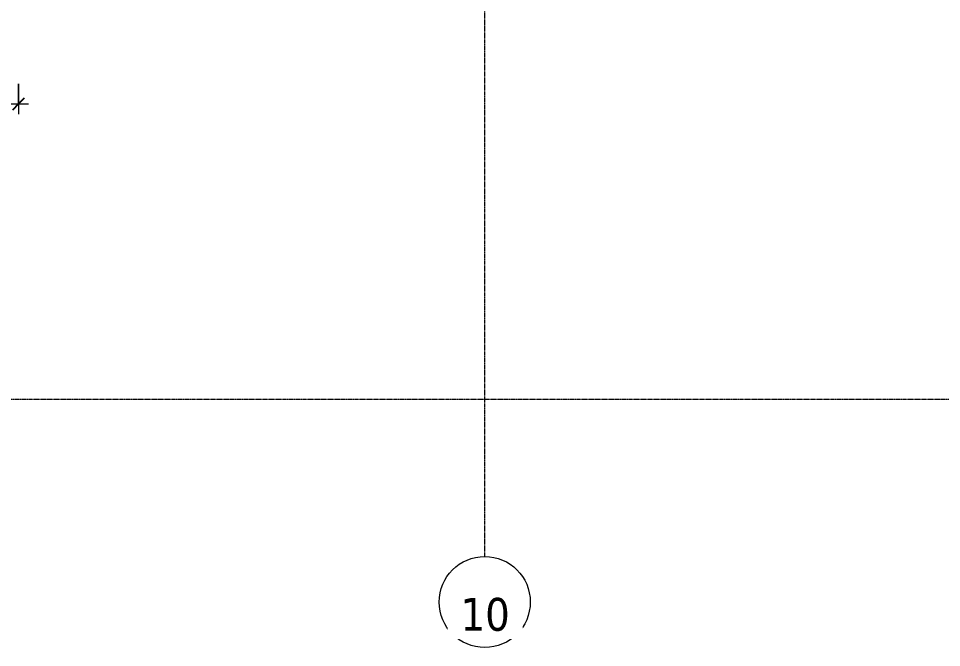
# Model space of a CAD drawing. Header units: millimetres. Extents: x 27447 to 239197, y -15958 to 82878.
# Drawn here: x 84378 to 98978, y 13313 to 23260 of the extents above; entities that cross this region are included whole.
import ezdxf

# ---------------------------------------------------------------- set-up
doc = ezdxf.new("R2010")
doc.units = ezdxf.units.MM
doc.linetypes.add('Grid Line', pattern=[22.225, 12.7, -3.175, 3.175, -3.175])
for name, color, linetype, lineweight in [('A-ANNO-DIMS', 211, 'Continuous', 9), ('A-ANNO-DIMS-160', 211, 'Continuous', 9), ('S-GRID-1', 1, 'Grid Line', 9), ('S-GRID-IDEN', 1, 'Continuous', 9)]:
    doc.layers.add(name, color=color, linetype=linetype, lineweight=lineweight)
doc.styles.add('Tahoma_B', font='tahomabd_0.ttf', dxfattribs={"height": 520})
doc.styles.add('UTM Avo', font='UTM Avo.ttf', dxfattribs={"width": 0.9, "height": 400})
doc.dimstyles.new('1_Dim_chi_tiet_2_5', dxfattribs={"dimscale": 304.8, "dimtxt": 399.720379, "dimasz": 0.629921, "dimexe": 0.524934, "dimexo": 0.0625, "dimgap": 0.052493, "dimtad": 1, "dimdec": 0, "dimrnd": 5, "dimzin": 0, "dimdsep": 46, "dimtxsty": 'UTM Avo', "dimblk1": 'OBLIQUE', "dimblk2": 'OBLIQUE', "dimsah": 1, "dimcen": 0.09, "dimdle": 0.524934, "dimazin": 0, "dimtfac": 1, "dimtdec": 4, "dimtix": 1, "dimtmove": 0, "dimatfit": 3, "dimfxl": 1.049869, "dimfxlon": 1, "dimtvp": 1, "dimtolj": 1, "dimtzin": 0, "dimarcsym": 2})

# ---------------------------------------------------------------- blocks, each defined once
blk = doc.blocks.new('Grid - M_Grid Head - Circle-353313-TKCS_MB TẦNG MÁI')
at = {"layer": 'S-GRID-IDEN'}
blk.add_circle((0, 0), 4.5, dxfattribs=at)
blk = doc.blocks.new('DIMBLOCK40-TKCS_MB TẦNG MÁI')
at = {"layer": 'A-ANNO-DIMS-160'}
for p, q in [((76453, 22228), (76453, 21748)), ((76453, 21908), (76453, 22228)), ((84378, 22228), (84378, 21748)), ((84378, 21908), (84378, 22228)), ((76293, 21908), (84538, 21908))]:
    blk.add_line(p, q, dxfattribs=at)
at = {"layer": 'A-ANNO-DIMS-160', "lineweight": 25}
for p, q in [((76453, 21908), (76357, 21812)), ((76453, 21908), (76549, 22004)), ((84378, 21908), (84282, 21812)), ((84378, 21908), (84474, 22004))]:
    blk.add_line(p, q, dxfattribs=at)
at = {"layer": 'A-ANNO-DIMS-160', "color": 0, "insert": (79867, 22428), "char_height": 400, "width": 1314.64, "attachment_point": 1, "line_spacing_factor": 1.110334, "style": 'UTM Avo'}
blk.add_mtext('7925', dxfattribs=at)
blk = doc.blocks.new('_Oblique')
at = {"color": 0, "linetype": 'ByBlock', "lineweight": -2}
blk.add_line((-0.5, -0.5), (0.5, 0.5), dxfattribs=at)

msp = doc.modelspace()

# ---------------------------------------------------------------- linework, layer by layer
at = {"layer": 'S-GRID-1'}
for p, q in [((91752.6, 18752.8), (91752.6, 76561)), ((91752.6, 14752.8), (91752.6, 18752.8)), ((128199.4, 17236.9), (33991.1, 17236.9))]:
    msp.add_line(p, q, dxfattribs=at)

# ---------------------------------------------------------------- block references
at = {"layer": 'S-GRID-IDEN', "xscale": 159.9999999999999, "yscale": 159.9999999999999, "zscale": 159.9999999999999}
msp.add_blockref('Grid - M_Grid Head - Circle-353313-TKCS_MB TẦNG MÁI', (91752.6, 14032.8), dxfattribs=at)

# ---------------------------------------------------------------- dimensions: what is measured, and where the dimension line sits
at = {"layer": 'A-ANNO-DIMS'}
dim = msp.add_linear_dim(base=(84377.6, 21908), p1=(76452.6, 22228), p2=(84377.6, 22228), dimstyle='1_Dim_chi_tiet_2_5', override={"dimpost": '<>', "dimfxl": 7925}, dxfattribs=at)
dim.commit()
dim.dimension.update_dxf_attribs({"geometry": 'DIMBLOCK40-TKCS_MB TẦNG MÁI', "text_midpoint": (80415.1, 22130.9)})

# ---------------------------------------------------------------- next in the draw order: texts
at = {"layer": 'S-GRID-IDEN', "insert": (91759.3, 13833.1), "char_height": 520, "width": 921.6, "attachment_point": 5, "line_spacing_factor": 0.996129, "style": 'Tahoma_B', "bg_fill": 3, "box_fill_scale": 1.25, "bg_fill_color": 256, "bg_fill_true_color": 13158600, "bg_fill_transparency": 0}
msp.add_mtext('\\pt2031.9988,4063.9976,6096.0016,8128.0004,10159.9992,12191.998,14224.002,16256.0008,18287.9996,20319.9984,22352.0024,24384.0012,26416,28447.9988,30479.9976,32512.0016,34544.0004,36575.9992,38607.998,40640.002,42672.0008,44703.9996,46735.9984,48768.0024,50800.0012,52832,54863.9988,56895.9976,58928.0016,60960.0004,62991.9992,65023.998;10', dxfattribs=at)

doc.saveas('drawing.dxf')
